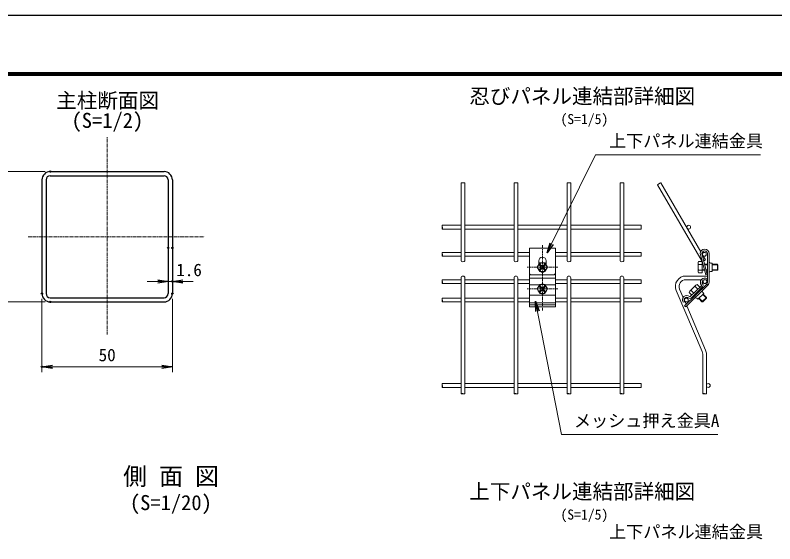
# Model space of a CAD drawing. Units: millimetres, scale not verified, with parts at other scales. Extents: x -4200 to 4200, y -2970 to 2970.
# Drawn here: x -597 to 2315, y 942 to 2970 of the extents above; entities that cross this region are included whole.
import ezdxf
from ezdxf.enums import TextEntityAlignment as Align

# ---------------------------------------------------------------- set-up
doc = ezdxf.new("R2010")
doc.units = ezdxf.units.MM
doc.header["$LTSCALE"] = 10
doc.header["$PDMODE"] = 32
doc.header["$PDSIZE"] = 5
doc.linetypes.add('USER1', pattern=[2, 1.25, -0.25, 0.25, -0.25])
doc.linetypes.add('USER2', pattern=[0.375, 0.25, -0.125])
for name, color, linetype, lineweight in [('0-0_D-TTL-TXT', 7, 'Continuous', 25), ('0-1_D-TTL', 7, 'Continuous', 25), ('0-2_D-BMK', 2, 'USER1', 13), ('0-3_D-STR2', 7, 'Continuous', 9), ('0-4_D-STR-DIM', 7, 'Continuous', 13), ('0-5_0', 7, 'Continuous', 25), ('0-7_D-STR-TXT', 7, 'Continuous', 13), ('0-8_D-STR3', 3, 'Continuous', 13), ('0-9_D-STR1', 1, 'Continuous', 25)]:
    doc.layers.add(name, color=color, linetype=linetype, lineweight=lineweight)
doc.layers.add('0-6_DEFPOINTS', color=7, linetype='Continuous')
doc.styles.add('ＭＳ ゴシック', font='')
doc.styles.get('ＭＳ ゴシック').set_extended_font_data('MS Gothic')

# ---------------------------------------------------------------- blocks, each defined once
blk = doc.blocks.new('_OPEN')
at = {"layer": '0-5_0'}
blk.add_line((0, 0), (-10, 0), dxfattribs=at)
blk.add_lwpolyline([(-10, 1.667), (0, 0), (-10, -1.667)], dxfattribs=at)

msp = doc.modelspace()

# ---------------------------------------------------------------- linework, layer by layer
at = {"layer": '0-1_D-TTL', "color": 2}
msp.add_lwpolyline([(-4199.68, 2970.23), (4200.32, 2970.23), (4200.32, -2969.77), (-4199.68, -2969.77)], close=True, dxfattribs=at)
at = {"layer": '0-1_D-TTL'}
for points in [[(-3929.68, 2750.23), (3930.32, 2750.23), (3930.32, -2749.77), (-3929.68, -2749.77)], [(-3927.18, 2747.73), (3927.82, 2747.73), (3927.82, -2747.27), (-3927.18, -2747.27)], [(-3924.68, 2745.23), (3925.32, 2745.23), (3925.32, -2744.77), (-3924.68, -2744.77)], [(-3922.18, 2742.73), (3922.82, 2742.73), (3922.82, -2742.27), (-3922.18, -2742.27)], [(-3919.68, 2740.23), (3920.32, 2740.23), (3920.32, -2739.77), (-3919.68, -2739.77)]]:
    msp.add_lwpolyline(points, close=True, dxfattribs=at)
at = {"layer": '0-2_D-BMK'}
for p, q in [((-244.2, 1744.76), (-244.2, 2503.69)), ((-547.21, 2120.22), (128.1, 2120.22)), ((1424.06, 2088.01), (1424.06, 1837.2)), ((1482.74, 2003.34), (1365.37, 2003.34)), ((1482.74, 1919.88), (1365.37, 1919.88))]:
    msp.add_line(p, q, dxfattribs=at)
at = {"layer": '0-3_D-STR2'}
for p, q in [((1112.24, 2027.51), (1112.24, 2327.18)), ((1126.64, 2027.51), (1126.64, 2327.18)), ((1315.32, 2027.51), (1315.32, 2327.18)), ((1329.72, 2027.51), (1329.72, 2327.18)), ((1518.4, 2027.51), (1518.4, 2327.18)), ((1532.8, 2027.51), (1532.8, 2327.18)), ((1721.48, 2027.51), (1721.48, 2327.18)), ((1735.88, 2027.51), (1735.88, 2327.18)), ((1865.53, 2319.98), (2035.76, 2025.14)), ((1878, 2327.18), (2030.74, 2062.63)), ((1040.42, 2164.06), (1112.24, 2164.06)), ((1126.64, 2164.06), (1315.32, 2164.06)), ((1329.72, 2164.06), (1518.4, 2164.06)), ((1532.8, 2164.06), (1721.48, 2164.06)), ((1735.88, 2164.06), (1802.43, 2164.06)), ((1802.43, 2149.66), (1802.43, 2164.06)), ((1040.42, 2149.66), (1112.24, 2149.66)), ((1126.64, 2149.66), (1315.32, 2149.66)), ((1329.72, 2149.66), (1518.4, 2149.66)), ((1532.8, 2149.66), (1721.48, 2149.66)), ((1735.88, 2149.66), (1802.43, 2149.66)), ((1040.43, 2060.14), (1112.24, 2060.14)), ((1040.43, 2045.74), (1112.24, 2045.74)), ((1126.64, 2060.14), (1315.32, 2060.14)), ((1126.64, 2045.74), (1315.32, 2045.74)), ((1329.72, 2060.14), (1374.06, 2060.14)), ((1329.72, 2045.74), (1374.06, 2045.74)), ((1474.06, 2060.14), (1518.4, 2060.14)), ((1474.06, 2045.74), (1518.4, 2045.74)), ((1532.8, 2060.14), (1721.48, 2060.14)), ((1532.8, 2045.74), (1721.48, 2045.74)), ((1735.88, 2060.14), (1802.43, 2060.14)), ((1735.88, 2045.74), (1802.43, 2045.74)), ((2029.14, 2055.5), (2050.02, 1973.98)), ((2035.54, 2055.5), (2056.03, 1975.52)), ((2035.54, 2054.31), (2048.93, 2031.11)), ((2056.34, 2055.5), (2056.34, 1944.81)), ((2062.74, 2055.5), (2062.74, 1944.9)), ((2036.92, 1981.53), (2036.92, 2025.14)), ((2048.93, 2031.11), (2042.71, 2027.52)), ((1040.42, 1955.14), (1112.24, 1955.14)), ((1112.24, 1962.34), (1112.24, 1517.98)), ((1126.64, 1962.34), (1126.64, 1517.98)), ((1126.64, 1955.14), (1315.32, 1955.14)), ((1315.32, 1962.34), (1315.32, 1517.98)), ((1329.72, 1962.34), (1329.72, 1517.98)), ((1329.72, 1955.14), (1374.06, 1955.14)), ((1474.06, 1955.14), (1518.4, 1955.14)), ((1518.4, 1962.34), (1518.4, 1517.98)), ((1532.8, 1962.34), (1532.8, 1517.98)), ((1532.8, 1955.14), (1721.48, 1955.14)), ((1721.48, 1962.34), (1721.48, 1517.98)), ((1735.88, 1962.34), (1735.88, 1517.98)), ((1735.88, 1955.14), (1802.43, 1955.14)), ((2056.34, 1969.54), (1973.53, 1969.54)), ((2032.65, 1955.14), (1973.53, 1955.14)), ((2049.74, 1955.14), (2043.06, 1955.14)), ((2049.74, 1955.14), (2043.06, 1955.14)), ((2050.02, 1973.98), (2056.03, 1975.52)), ((2055.18, 1958.41), (2053.83, 1952.56)), ((2056.34, 1955.14), (2054.42, 1955.14)), ((1040.42, 1940.74), (1112.24, 1940.74)), ((1126.64, 1940.74), (1315.32, 1940.74)), ((1329.72, 1940.74), (1374.06, 1940.74)), ((1474.06, 1940.74), (1518.4, 1940.74)), ((1532.8, 1940.74), (1721.48, 1940.74)), ((1735.88, 1940.74), (1802.43, 1940.74)), ((2053.72, 1938.46), (1968.94, 1855.41)), ((2058.29, 1933.98), (1973.42, 1850.83)), ((1990.63, 1890.65), (2033.31, 1932.46)), ((1995.11, 1886.08), (2037.79, 1927.89)), ((2053.72, 1938.46), (2058.29, 1933.98)), ((1936.71, 1913.91), (2036.29, 1679.3)), ((1949.96, 1919.53), (1963.68, 1887.22)), ((1040.42, 1884.63), (1112.24, 1884.63)), ((1040.42, 1870.23), (1112.24, 1870.23)), ((1126.64, 1884.63), (1315.32, 1884.63)), ((1126.64, 1870.23), (1315.32, 1870.23)), ((1329.72, 1884.63), (1374.06, 1884.63)), ((1329.72, 1870.23), (1374.06, 1870.23)), ((1474.06, 1884.63), (1518.4, 1884.63)), ((1474.06, 1870.23), (1518.4, 1870.23)), ((1532.8, 1884.63), (1721.48, 1884.63)), ((1532.8, 1870.23), (1721.48, 1870.23)), ((1735.88, 1884.63), (1802.43, 1884.63)), ((1735.88, 1870.23), (1802.43, 1870.23)), ((1802.43, 1870.23), (1802.43, 1884.63)), ((1964.11, 1868.58), (1970.11, 1870.55)), ((1967.2, 1878.93), (1974.76, 1861.11)), ((1968.94, 1855.41), (1973.42, 1850.83)), ((1977.45, 1854.78), (2049.55, 1684.92)), ((2038.33, 1669.3), (2038.33, 1517.98)), ((2052.73, 1669.3), (2052.73, 1517.98)), ((1040.42, 1556.74), (1112.24, 1556.74)), ((1126.64, 1556.74), (1315.32, 1556.74)), ((1329.72, 1556.74), (1518.4, 1556.74)), ((1532.8, 1556.74), (1721.48, 1556.74)), ((1735.88, 1556.74), (1802.43, 1556.74)), ((1040.42, 1542.34), (1112.24, 1542.34)), ((1126.64, 1542.34), (1315.32, 1542.34)), ((1329.72, 1542.34), (1518.4, 1542.34)), ((1532.8, 1542.34), (1721.48, 1542.34)), ((1735.88, 1542.34), (1802.43, 1542.34))]:
    msp.add_line(p, q, dxfattribs=at)
for centre in [(1984.65, 2156.86), (2044.65, 2052.94), (2046.73, 1947.94), (1975.66, 1877.43), (2059.93, 1549.54)]:
    msp.add_circle(centre, 7.2, dxfattribs=at)
for centre, radius, start, end in [((2045.94, 2055.5), 16.8, 0, 180), ((2045.94, 2055.5), 10.4, 0, 180), ((2069.15, 2025.72), 6.4, 180, 270), ((2069.15, 1980.96), 6.4, 90, 180), ((1119.44, 1962.34), 7.2, 0, 180), ((1322.52, 1962.34), 7.2, 0, 180), ((1525.6, 1962.34), 7.2, 0, 180), ((1728.68, 1962.34), 7.2, 0, 180), ((1973.53, 1929.54), 40, 90, 203), ((1973.53, 1929.54), 25.6, 90, 203), ((2045.58, 1945.35), 16.21, 53.68647, 221.43997), ((2046.4, 1945.29), 10.4, 44.409, 219.42046), ((2032.19, 1933.6), 1.6, 314.409, 39.42046), ((2032.19, 1933.6), 8, 314.409, 39.42046), ((2047.14, 1944.9), 9.2, 315.6, 0), ((2047.14, 1944.9), 15.6, 315.6, 0), ((1977.53, 1878.21), 16.52, 48.50138, 215.66553), ((2043.91, 1910.93), 6.4, 134.409, 224.409), ((1977.54, 1877.83), 10.4, 49.39754, 224.409), ((1989.51, 1891.8), 8, 229.39754, 314.409), ((1989.51, 1891.8), 1.6, 229.39754, 314.409), ((2011.94, 1879.61), 6.4, 44.409, 134.409), ((2012.73, 1669.3), 25.6, 0, 23), ((2012.73, 1669.3), 40, 0, 23)]:
    msp.add_arc(centre, radius, start, end, dxfattribs=at)
for centre, major_axis, ratio in [((1115.84, 2327.18), (-3.6, 0), 0.114898), ((1318.92, 2327.18), (-3.6, 0), 0.114898), ((1522, 2327.18), (-3.6, 0), 0.114898), ((1725.08, 2327.18), (-3.6, 0), 0.114898), ((1868.65, 2321.78), (-3.12, -1.8), 0.114898), ((1802.43, 2160.46), (0, 3.6), 0.143611), ((1802.43, 2056.54), (0, 3.6), 0.143611), ((1802.43, 1951.54), (0, 3.6), 0.143611), ((1802.43, 1881.03), (0, 3.6), 0.143611), ((1802.43, 1553.14), (0, 3.6), 0.143611), ((1115.84, 1517.98), (-3.6, 0), 0.114898), ((1318.92, 1517.98), (-3.6, 0), 0.114898), ((1522, 1517.98), (-3.6, 0), 0.114898), ((1725.08, 1517.98), (-3.6, 0), 0.114898), ((2041.93, 1517.98), (-3.6, 0), 0.114898)]:
    msp.add_ellipse(centre, major_axis=major_axis, ratio=ratio, dxfattribs=at)
for centre, major_axis, ratio, start_param, end_param in [((1123.04, 2327.18), (3.6, 0), 0.114898, 6.2830864, 9.4247776), ((1326.12, 2327.18), (3.6, 0), 0.114898, 6.2830864, 9.4247776), ((1529.2, 2327.18), (3.6, 0), 0.114898, 6.2830864, 9.4247776), ((1732.28, 2327.18), (3.6, 0), 0.114898, 6.2830864, 9.4247776), ((1874.88, 2325.38), (3.12, 1.8), 0.114898, 6.2830864, 9.4247776), ((1040.42, 2160.46), (0, 3.6), 0.143611, 0.0001986, 3.1417912), ((1040.42, 2153.26), (0, -3.6), 0.143611, 3.1417912, 9.424778), ((1802.43, 2153.26), (0, 3.6), 0.143611, 3.141513, 6.2832251), ((1040.43, 2056.54), (0, 3.6), 0.143611, 0.0001986, 3.1417912), ((1040.43, 2049.34), (0, -3.6), 0.143611, 3.1417912, 9.424778), ((1802.43, 2057.44), (0, 4.5), 0.114889, 3.1414934, 3.1415927), ((1802.43, 2049.34), (0, 3.6), 0.143611, 3.141513, 6.2832251), ((1119.44, 2027.51), (7.2, 0), 0.5, 3.1415927, 6.2831853), ((1322.52, 2027.51), (7.2, 0), 0.5, 3.1415927, 6.2831853), ((1525.6, 2027.51), (7.2, 0), 0.5, 3.1415927, 6.2831853), ((1728.68, 2027.51), (7.2, 0), 0.5, 3.1415927, 6.2831853), ((1040.42, 1951.54), (0, 3.6), 0.143611, 0.0001986, 3.1417912), ((1040.42, 1944.34), (0, -3.6), 0.143611, 3.1417912, 9.424778), ((1802.43, 1952.44), (0, 4.5), 0.114889, 3.1414934, 3.1415927), ((1802.43, 1944.34), (0, 3.6), 0.143611, 3.141513, 6.2832251), ((1040.42, 1881.03), (0, 3.6), 0.143611, 0.0001986, 3.1417912), ((1040.42, 1873.83), (0, -3.6), 0.143611, 3.1417912, 9.424778), ((1802.43, 1873.83), (0, 3.6), 0.143611, 3.141513, 6.2832251), ((1040.42, 1553.14), (0, 3.6), 0.143611, 0.0001986, 3.1417912), ((1040.42, 1545.94), (0, -3.6), 0.143611, 3.1417912, 9.424778), ((1802.43, 1545.94), (0, 3.6), 0.143611, 3.141513, 6.2832251), ((1123.04, 1517.98), (3.6, 0), 0.114898, 3.141593, 6.2832842), ((1326.12, 1517.98), (3.6, 0), 0.114898, 3.141593, 6.2832842), ((1529.2, 1517.98), (3.6, 0), 0.114898, 3.141593, 6.2832842), ((1732.28, 1517.98), (3.6, 0), 0.114898, 3.141593, 6.2832842), ((2049.13, 1517.98), (3.6, 0), 0.114898, 3.141593, 6.2832842)]:
    msp.add_ellipse(centre, major_axis=major_axis, ratio=ratio, start_param=start_param, end_param=end_param, dxfattribs=at)
at = {"layer": '0-4_D-STR-DIM'}
for p, q in [((-482.2, 2370.22), (-742.65, 2370.22)), ((-10.2, 2057.3), (-10.2, 1928.83)), ((5.8, 2057.3), (5.8, 1928.83)), ((-50.2, 1948.83), (-90.2, 1948.83)), ((-10.2, 1948.83), (5.8, 1948.83)), ((45.8, 1948.83), (85.8, 1948.83)), ((-482.2, 1870.22), (-742.65, 1870.22)), ((-494.2, 1882.22), (-494.2, 1601.27)), ((5.8, 1882.22), (5.8, 1601.27)), ((-34.2, 1621.27), (-454.2, 1621.27))]:
    msp.add_line(p, q, dxfattribs=at)
at = {"layer": '0-6_DEFPOINTS'}
for p in [(-462.2, 2370.22), (-10.2, 2077.3), (5.8, 2077.3), (5.8, 1948.83), (-494.2, 1902.22), (5.8, 1902.22), (-462.2, 1870.22), (-494.2, 1621.27)]:
    msp.add_point(p, dxfattribs=at)
at = {"layer": '0-7_D-STR-TXT'}
for points in [[(2260.32, 2435.03), (1627.67, 2435.03), (1442.6, 2059.76)], [(2096.11, 1361.82), (1497.47, 1361.82), (1398.02, 1871.57)]]:
    msp.add_lwpolyline(points, dxfattribs=at)
at = {"layer": '0-8_D-STR3'}
for p, q in [((1374.06, 2076.54), (1374.06, 1850.83)), ((1474.06, 2076.54), (1374.06, 2076.54)), ((1474.06, 2076.54), (1474.06, 1850.83)), ((1414.22, 2020.37), (1404.38, 2003.34)), ((1410.06, 2027.76), (1410.06, 2013.16)), ((1413.14, 2011.52), (1418.6, 2006.07)), ((1433.89, 2020.37), (1414.22, 2020.37)), ((1415.87, 2014.25), (1421.33, 2008.79)), ((1432.25, 2014.25), (1426.79, 2008.79)), ((1434.98, 2011.52), (1429.52, 2006.07)), ((1433.89, 2020.37), (1443.73, 2003.34)), ((1438.06, 2027.76), (1438.06, 2013.16)), ((2020.92, 2019.69), (2020.92, 1986.99)), ((2036.92, 2025.14), (2022.38, 2025.14)), ((2036.92, 2014.24), (2022.38, 2014.24)), ((2039.43, 2015.34), (2036.92, 2015.34)), ((2040.04, 2012.94), (2036.92, 2012.94)), ((2056.34, 2015.34), (2045.83, 2015.34)), ((2056.34, 2012.94), (2046.44, 2012.94)), ((2074.62, 2019.33), (2068.79, 2019.33)), ((2074.62, 2019.33), (2074.62, 1987.35)), ((2094.52, 2015.34), (2074.62, 2015.34)), ((2096.92, 2012.94), (2074.62, 2012.94)), ((2096.92, 2012.94), (2094.52, 2015.34)), ((2094.52, 2015.34), (2094.52, 1991.34)), ((2096.92, 2012.94), (2096.92, 1993.74)), ((1414.22, 1986.3), (1404.38, 2003.34)), ((1413.14, 1995.15), (1418.6, 2000.61)), ((1433.89, 1986.3), (1414.22, 1986.3)), ((1415.87, 1992.42), (1421.33, 1997.88)), ((1432.25, 1992.42), (1426.79, 1997.88)), ((1434.98, 1995.15), (1429.52, 2000.61)), ((1433.89, 1986.3), (1443.73, 2003.34)), ((2036.92, 1992.44), (2022.38, 1992.44)), ((2022.38, 1981.53), (2036.92, 1981.53)), ((2044.96, 1993.74), (2036.92, 1993.74)), ((2045.57, 1991.34), (2036.92, 1991.34)), ((2056.34, 1993.74), (2051.36, 1993.74)), ((2056.34, 1991.34), (2051.97, 1991.34)), ((2074.62, 1987.35), (2068.79, 1987.35)), ((2096.92, 1993.74), (2074.62, 1993.74)), ((2094.52, 1991.34), (2074.62, 1991.34)), ((2096.92, 1993.74), (2094.52, 1991.34)), ((1474.06, 1961.62), (1373.83, 1961.62)), ((1466.06, 1973.98), (1382.06, 1973.98)), ((1374.06, 1935.91), (1413.64, 1935.91)), ((1414.22, 1936.92), (1404.38, 1919.88)), ((1413.14, 1928.07), (1418.6, 1922.61)), ((1433.89, 1936.92), (1414.22, 1936.92)), ((1415.87, 1930.79), (1421.33, 1925.34)), ((1432.25, 1930.79), (1426.79, 1925.34)), ((1434.98, 1928.07), (1429.52, 1922.61)), ((1433.89, 1936.91), (1443.73, 1919.88)), ((1434.47, 1935.91), (1474.06, 1935.91)), ((2012.45, 1934.43), (1989.09, 1911.54)), ((2009.58, 1929.57), (2019.76, 1919.18)), ((2017.37, 1937.2), (2027.54, 1926.81)), ((1374.06, 1896.11), (1474.06, 1896.11)), ((1414.22, 1902.84), (1404.38, 1919.88)), ((1413.14, 1911.69), (1418.6, 1917.15)), ((1433.89, 1902.84), (1414.22, 1902.84)), ((1415.87, 1908.96), (1421.33, 1914.42)), ((1432.25, 1908.96), (1426.79, 1914.42)), ((1434.98, 1911.69), (1429.52, 1917.15)), ((1433.89, 1902.84), (1443.73, 1919.88)), ((1986.22, 1906.69), (1996.4, 1896.3)), ((1994.01, 1914.32), (2004.18, 1903.93)), ((2007.88, 1898.59), (2010.39, 1896.02)), ((2009.59, 1900.27), (2012.11, 1897.69)), ((2043.18, 1902.55), (2020.33, 1880.17)), ((2023.31, 1913.7), (2025.82, 1911.13)), ((2025.02, 1915.38), (2027.54, 1912.81)), ((2052.42, 1883.98), (2038.61, 1898.07)), ((2043.18, 1902.55), (2039.1, 1906.71)), ((2052.45, 1887.38), (2040.33, 1899.75)), ((1473.92, 1866.72), (1373.92, 1866.72)), ((2020.33, 1880.17), (2016.25, 1884.34)), ((2035.31, 1870.58), (2023.19, 1882.96)), ((2038.7, 1870.55), (2024.9, 1884.64)), ((2052.45, 1887.38), (2035.31, 1870.58)), ((2038.7, 1870.55), (2035.31, 1870.58)), ((2052.42, 1883.98), (2038.7, 1870.55)), ((2052.42, 1883.98), (2052.45, 1887.38)), ((1474.06, 1858.96), (1374.06, 1858.96)), ((1474.06, 1850.83), (1374.06, 1850.83))]:
    msp.add_line(p, q, dxfattribs=at)
at = {"layer": '0-8_D-STR3', "linetype": 'USER2'}
msp.add_line((2027.77, 2025.14), (2027.94, 2025.14), dxfattribs=at)
at = {"layer": '0-8_D-STR3'}
for centre in [(1424.06, 2003.34), (1424.06, 1919.88)]:
    msp.add_circle(centre, 17.04, dxfattribs=at)
for centre, radius, start, end in [((1424.06, 2027.76), 14, 0, 180), ((1473.98, 2043.82), 0.08, 270, 0), ((1414.5, 2012.89), 1.93, 44.99953, 224.99952), ((1433.61, 2012.89), 1.93, 315, 135), ((2031.82, 2019.69), 10.9, 150, 210), ((2062.33, 2003.34), 41.41, 164.73852, 195.26148), ((1382.06, 1981.98), 8, 180, 270), ((1414.5, 1993.78), 1.93, 135, 314.99998), ((1424.06, 1998.51), 14.47, 237.53826, 302.46174), ((1415.87, 2003.34), 3.86, 314.99999, 45), ((1424.06, 2011.52), 3.86, 225.00001, 314.99999), ((1424.06, 1995.15), 3.86, 45, 135), ((1432.25, 2003.34), 3.86, 135, 225.00001), ((1433.61, 1993.78), 1.93, 225.00001, 44.99999), ((1466.06, 1981.98), 8, 270, 0), ((2031.82, 1986.99), 10.9, 150, 210), ((1414.5, 1929.43), 1.93, 44.99953, 224.99952), ((1424.06, 1924.7), 14.47, 57.53826, 122.46174), ((1415.87, 1919.88), 3.86, 314.99999, 45), ((1424.06, 1928.07), 3.86, 225.00001, 314.99999), ((1432.25, 1919.88), 3.86, 135, 225.00001), ((1433.61, 1929.43), 1.93, 315, 135), ((2029.75, 1893.4), 41.41, 119.14752, 149.67048), ((2020.08, 1926.64), 10.9, 104.409, 164.409), ((1414.5, 1910.32), 1.93, 135, 314.99998), ((1424.06, 1915.05), 14.47, 237.53826, 302.46174), ((1424.06, 1911.69), 3.86, 45, 135), ((1433.61, 1910.32), 1.93, 225.00001, 44.99999), ((1996.72, 1903.76), 10.9, 104.409, 164.409)]:
    msp.add_arc(centre, radius, start, end, dxfattribs=at)
at = {"layer": '0-9_D-STR1'}
for p, q in [((-462.2, 2370.22), (-26.2, 2370.22)), ((-494.2, 2338.22), (-494.2, 1902.22)), ((-478.2, 2338.22), (-478.2, 1902.22)), ((-462.2, 2354.22), (-26.2, 2354.22)), ((-10.2, 2338.22), (-10.2, 1902.22)), ((5.8, 2338.22), (5.8, 1902.22)), ((-462.2, 1886.22), (-26.2, 1886.22)), ((-462.2, 1870.22), (-26.2, 1870.22))]:
    msp.add_line(p, q, dxfattribs=at)
for centre, radius, start, end in [((-462.2, 2338.22), 32, 90, 180), ((-26.2, 2338.22), 32, 0, 90), ((-462.2, 2338.22), 16, 90, 180), ((-26.2, 2338.22), 16, 0, 90), ((-462.2, 1902.22), 32, 180, 270), ((-462.2, 1902.22), 16, 180, 270), ((-26.2, 1902.22), 16, 270, 0), ((-26.2, 1902.22), 32, 270, 0)]:
    msp.add_arc(centre, radius, start, end, dxfattribs=at)

# ---------------------------------------------------------------- block references
at = {"layer": '0-4_D-STR-DIM', "xscale": 4, "yscale": 4}
for p in [(-10.2, 1948.83), (5.8, 1621.27)]:
    msp.add_blockref('_OPEN', p, dxfattribs=at)
at = {"layer": '0-4_D-STR-DIM', "xscale": 4, "yscale": 4, "rotation": 180}
for p in [(5.8, 1948.83), (-494.2, 1621.27)]:
    msp.add_blockref('_OPEN', p, dxfattribs=at)
at = {"layer": '0-7_D-STR-TXT', "xscale": 4, "yscale": 4}
for p, rotation in [((1441.72, 2057.96), 243.7496), ((1397.63, 1873.53), 101.04036)]:
    msp.add_blockref('_OPEN', p, dxfattribs=dict(at, rotation=rotation))

# ---------------------------------------------------------------- texts
at = {"layer": '0-0_D-TTL-TXT', "style": 'ＭＳ ゴシック'}
for s, height, p in [('主柱断面図', 57.7, (-439.12, 2596.73)), ('忍びパネル連結部詳細図', 57.7, (1143.77, 2613.41)), ('(S=1/2)', 57.7, (-380.65, 2520.45)), ('(S=1/5)', 38.49, (1493.24, 2540.9)), ('側 面 図', 67.38, (-182.94, 1147.27)), ('上下パネル連結部詳細図', 57.7, (1143.77, 1096.75)), ('(S=1/20)', 57.7, (-156.95, 1054.12)), ('(S=1/5)', 38.49, (1493.24, 1023.63))]:
    msp.add_text(s, height=height, dxfattribs=at).set_placement(p, align=Align.BOTTOM_LEFT)
at = {"layer": '0-4_D-STR-DIM', "style": 'ＭＳ ゴシック'}
for s, p in [('1.6', (20.66, 1954.58)), ('50', (-276.82, 1628.02))]:
    msp.add_text(s, height=48.09, dxfattribs=at).set_placement(p, align=Align.BOTTOM_LEFT)
at = {"layer": '0-7_D-STR-TXT', "style": 'ＭＳ ゴシック'}
for s, p in [('上下パネル連結金具', (1679.35, 2449.27)), ('メッシュ押え金具A', (1544.84, 1376.05)), ('上下パネル連結金具', (1679.35, 949.79))]:
    msp.add_text(s, height=48.09, dxfattribs=at).set_placement(p, align=Align.BOTTOM_LEFT)

doc.saveas('drawing.dxf')
